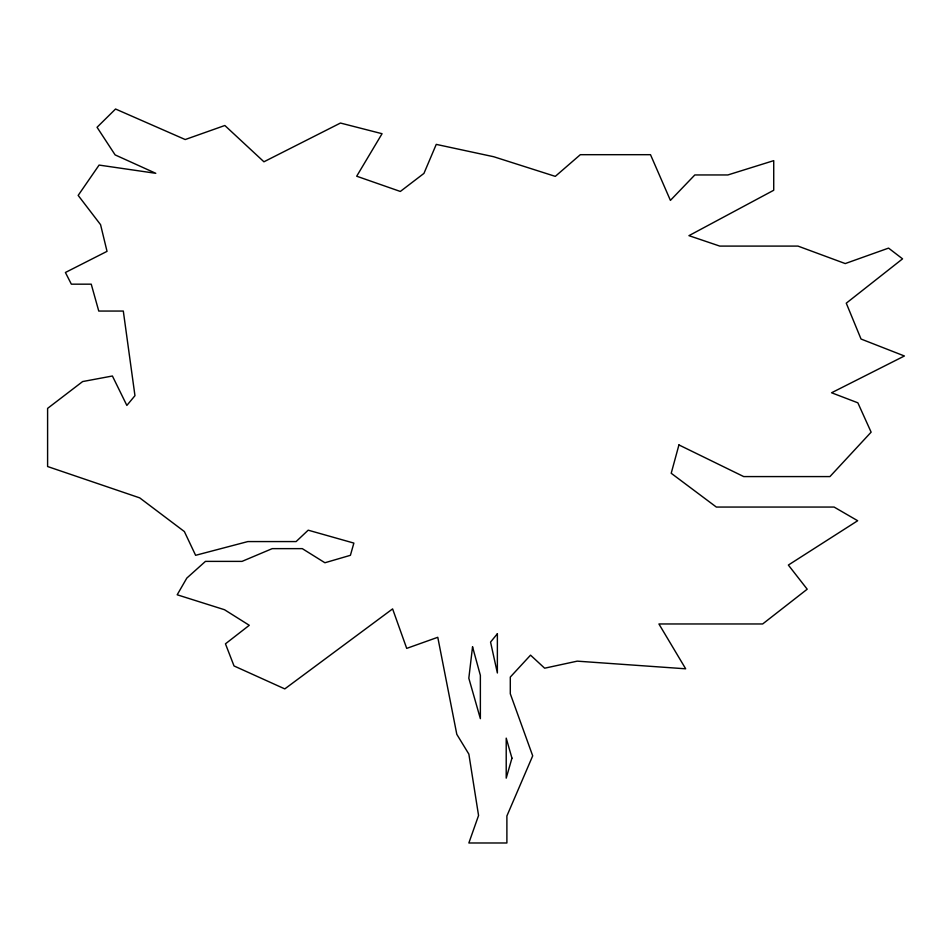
<?xml version="1.0" encoding="UTF-8"?>
<svg xmlns="http://www.w3.org/2000/svg" width="952" height="952" viewBox="0 0 952 952"><rect width="100%" height="100%" fill="white"/><g stroke="black" fill="none" stroke-linecap="round" stroke-linejoin="round"><path stroke-width="1.43" d="M472.549 646.813L468.824 678.229L480.367 718.665L480.367 675.373L472.549 646.813M678.931 444.929L671.208 473.275L716.344 507.059L834.107 507.059L857.669 520.732L788.363 565.06L807.201 589.205L762.659 623.965L658.915 623.965L685.678 668.804L577.233 661.152L544.651 668.197L530.538 655.154L510.296 677.074L510.296 693.77L532.703 755.84L506.892 815.971L506.892 842.984L468.86 842.984L478.558 815.507L468.86 754.115L456.805 734.325L437.777 637.293L406.706 648.383L392.605 608.899L284.791 688.903L234.025 665.948L225.457 643.826L249.281 625.297L224.493 609.72L177.191 594.786L186.818 578.09L205.453 561.382L242.022 561.382L272.224 548.638L302.284 548.638L324.918 562.751L350.407 555.313L353.87 543.092L308.198 530.181L296.108 541.569L247.853 541.569L195.612 555.313L184.379 531.561L139.706 497.872L47.6 466.528L47.6 408.384L82.634 381.562L112.407 376.004L126.854 405.421L134.958 395.687L123.308 311.054L98.758 311.054L91.237 284.172L71.352 284.172L65.414 272.486L107.029 251.352L100.567 224.672L78.171 195.41L99.091 165.077L155.783 173.312L115.121 154.902L97.056 127.282L115.549 109.016L185.212 139.539L224.839 125.497L263.93 161.792L340.459 123.046L382.061 133.708L356.691 176.215L400.328 191.459L423.938 173.407L436.254 144.383L493.707 156.735L555.29 176.37L580.327 154.688L650.502 154.688L670.41 200.384L694.829 174.954L727.875 174.954L773.726 160.65L773.726 190.257L688.951 235.656L719.771 246.092L797.978 246.092L845.245 263.573L888.561 248.115L902.556 258.849L846.268 303.188L861.036 339.031L904.4 355.988L831.572 392.771L857.859 402.815L871.128 432.16L829.942 476.583L743.714 476.583L678.931 444.929M511.95 758.149L506.214 778.141L506.214 738.133L511.95 758.149M497.372 633.758L490.554 642.076L497.372 672.981L497.372 633.758"/></g></svg>
